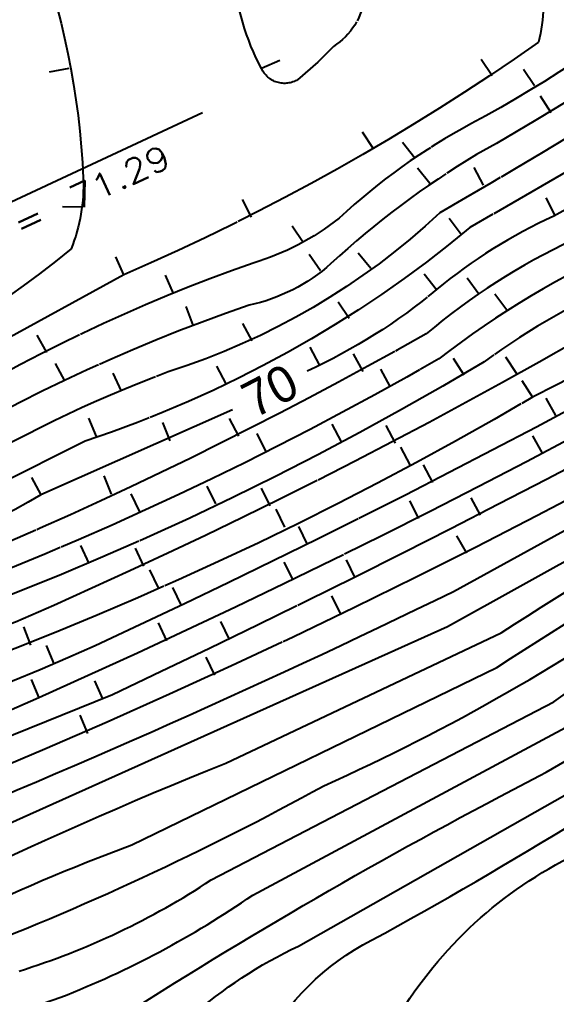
# Model space of a CAD drawing. Header units: feet. Extents: x 1023941 to 1026768, y 90264 to 94497.
# Drawn here: x 1026210.7 to 1026264.4, y 91101.8 to 91199.3 of the extents above; entities that cross this region are included whole.
import ezdxf
from ezdxf.enums import TextEntityAlignment as Align

# ---------------------------------------------------------------- set-up
doc = ezdxf.new("R2010")
doc.units = ezdxf.units.FT
doc.header["$MEASUREMENT"] = 0
doc.linetypes.add('LTP702', pattern=[40, 40, 0])
doc.linetypes.add('LTP706', pattern=[40, 40, 0])
for name, color, linetype in [('ANNOTATE', 10, 'Continuous'), ('CF-DEP_INDX', 11, 'LTP702'), ('CF-DEP_INT', 9, 'LTP706'), ('CF-INDEX', 11, 'Continuous'), ('CF-INTERMED', 9, 'Continuous'), ('E1SIT', 11, 'Continuous'), ('E6SIL', 9, 'Continuous'), ('E6SIT', 9, 'Continuous'), ('E7SIT', 10, 'Continuous')]:
    doc.layers.add(name, color=color, linetype=linetype)
doc.styles.add('60', font='simplex.shx', dxfattribs={"width": 1.15, "height": 2.4})
doc.styles.add('80', font='simplex.shx', dxfattribs={"width": 1.66, "height": 3.08})

# ---------------------------------------------------------------- blocks, each defined once
blk = doc.blocks.new('ERHWIN')
at = {"layer": 'E6SIL'}
for p, q in [((0.1174, 0.117), (0.1174, -0.1036)), ((0.1174, 0), (0, 0)), ((0.1174, 0), (1.2174, 0))]:
    blk.add_line(p, q, dxfattribs=at)
at = {"layer": 'E1SIT', "style": '80', "width": 1.66}
blk.add_attdef('STRUC.', (0.1712, 0.0228), '', height=0.077, dxfattribs=at)
at = {"layer": 'E6SIT', "style": '60', "width": 1.15}
blk.add_text('IN', height=0.06, dxfattribs=at).set_placement((0.399, -0.0892))
at = {"layer": 'E7SIT', "style": '60', "width": 1.15}
for s, p in [('INV.', (0.1712, -0.0892)), ('=', (0.6731, -0.0892))]:
    blk.add_text(s, height=0.06, dxfattribs=at).set_placement(p)
blk.add_attdef('INV.1', (0.8289, -0.0892), '', height=0.06, dxfattribs=at)
blk = doc.blocks.new('DEPRESS2')
blk.add_line((0.005859, -0.996094), (0.001953, -0.001953))
blk = doc.blocks.new('DEPRESS')
blk.add_line((0.005859, -0.996094), (0.001953, -0.001953))

msp = doc.modelspace()

# ---------------------------------------------------------------- linework, layer by layer
at = {"layer": 'CF-DEP_INDX', "flags": 128}
for points, elevation in [([(1026232.02, 91160.25), (1026212.86, 91151.74, -0.07615891), (1026190.98, 91143.07), (1026183.33, 91142.4, 0.05104537), (1026159.35, 91140.46, 0.18835501), (1026154.94, 91135.81, -0.13008894), (1026145.42, 91126.42, -0.24693992), (1026124.48, 91121.39), (1026109.33, 91124.24, -0.17133893), (1026101.48, 91129.86), (1026090.6, 91141.88, -0.03315286), (1026080.85, 91162.56, -0.23628426), (1026086.85, 91178.96, -0.1417862), (1026120.2, 91199.61, -0.09667738), (1026128.19, 91199.91, -0.08132661), (1026136.11, 91194.2), (1026145.32, 91200.25, -0.24585362), (1026150.14, 91210.23, -0.07072687), (1026164.24, 91217.38, -0.08628887), (1026172.54, 91235.55), (1026240.97, 91251.05, -0.08325491), (1026276.05, 91256.53), (1026288.42, 91256.32, -0.23099787), (1026299.08, 91250.34), (1026307.66, 91236.65), (1026310.36, 91230.3, -0.25316431), (1026306.64, 91209.39), (1026301.63, 91201.28, -0.07332691), (1026288.4, 91193.21), (1026264.13, 91179.62, 0.06611567), (1026252.42, 91172.3, -0.06648977), (1026239.48, 91164.13)], 70), ([(1026321.36, 91246.49, -0.29680071), (1026321.76, 91204.76, -0.1242077), (1026299.44, 91182.28, -0.01713775), (1026262, 91161.51, -0.0484709), (1026197.8, 91131.76, -0.06034933), (1026169.47, 91124.99)], 75), ([(1026214.12, 91216.02), (1026221.44, 91217.4), (1026230.19, 91219.39, -0.05865642), (1026244.19, 91222.87), (1026250.5, 91224.23), (1026254.82, 91231.04, -0.31404115), (1026258.12, 91231.05), (1026261.19, 91229.43, -0.22757818), (1026262.39, 91225.19), (1026262.85, 91204.12, -0.10106661), (1026262.62, 91197.02, -0.05087878), (1026221.13, 91173.75), (1026196.59, 91160.3, -0.06281299), (1026187.12, 91156.29, -0.16971774), (1026175.25, 91168.95), (1026163.83, 91188.67, -0.12332329), (1026161.1, 91200.27, -0.11115854), (1026172.69, 91206.48, -0.04748003), (1026205.86, 91214.5)], 65)]:
    msp.add_lwpolyline(points, format="xyb", dxfattribs=dict(at, elevation=elevation))
at = {"layer": 'CF-DEP_INT', "flags": 128}
for points, elevation in [([(1026335.54, 91244.01, -0.08513485), (1026337.15, 91216.2, -0.17704488), (1026326.73, 91193.91, -0.13033732), (1026292.28, 91166.04, -0.0366915), (1026194.37, 91118.49), (1026182.68, 91115.4, -0.05965369), (1026152.52, 91102.4, -0.02417349), (1026123.73, 91091.44, -0.14033846), (1026112.42, 91090.88, -0.14076263), (1026091.53, 91098.13, -0.14904534), (1026063.19, 91126.87), (1026049.67, 91150.49), (1026045.92, 91168.49, 0.19272258), (1026043.64, 91173.12, -0.13976813), (1026035.61, 91190.64), (1026032.18, 91205.04, -0.0645031), (1026069.97, 91222.07), (1026075.04, 91224.09), (1026101.34, 91233.57, 0.05679579), (1026114.63, 91237.86, -0.06985129), (1026143.09, 91244.97, 0.05287044), (1026160.19, 91249.15, -0.01925991), (1026232.01, 91265.18, -0.04219949), (1026292.29, 91275.66), (1026312.38, 91275.12, -0.11017542), (1026320.83, 91267.15), (1026330.95, 91254.91, -0.09656092), (1026335.54, 91244.01)], 79), ([(1026330.36, 91249.54, -0.15193711), (1026334.21, 91214.56, -0.20695229), (1026296.5, 91171.29, -0.01867233), (1026220, 91131.76), (1026193.04, 91120.87), (1026177.41, 91117.18, -0.05995969), (1026157.66, 91108.61, 0.08150049), (1026149.89, 91104.03), (1026125.33, 91094.94, -0.03846527), (1026103.12, 91097.45, -0.13927836), (1026077.07, 91114.19, -0.09099638), (1026059.66, 91141.76, -0.0982828), (1026051.41, 91163.42, -0.06907624), (1026051.6, 91172.49, 0.13395693), (1026049.95, 91181.2), (1026046.54, 91187.81, 0.11076841), (1026041.15, 91207.38, -0.03775692), (1026088.42, 91226.64), (1026102.51, 91232.18, 0.07400811), (1026114.72, 91236.05, -0.06437124), (1026142.09, 91242.99, 0.04558777), (1026159.53, 91247.03, -0.02116114), (1026232.93, 91263.54, -0.04584048), (1026289.14, 91272.96, -0.073978), (1026303.36, 91272.98, -0.25372815), (1026315.03, 91268.51, -0.05271933), (1026330.36, 91249.54)], 78), ([(1026332.39, 91219.32, -0.12515427), (1026327.76, 91204.16, -0.14691916), (1026289.91, 91170.66, -0.02500198), (1026212.64, 91131.45, -0.0615646), (1026175.99, 91120.03, 0.06605631), (1026167.11, 91116.42, 0.11683701), (1026151.33, 91107.78, -0.06891133), (1026125.64, 91099.84, -0.05711016), (1026099.49, 91102.46, -0.13564696), (1026081.45, 91115.31, -0.13041999), (1026061.97, 91146.21, -0.0906852), (1026056.37, 91162.15, -0.10440212), (1026060.46, 91188.11), (1026058.16, 91192.29, 0.04234485), (1026054.38, 91210.92, -0.01565872), (1026098.13, 91228.39), (1026127.71, 91238.37), (1026138.7, 91240.72, 0.02731385), (1026177.01, 91249.93), (1026261.66, 91267.91, -0.02948684), (1026300.37, 91271.09, -0.2612777), (1026313.87, 91265.53), (1026327.33, 91248.65, -0.14301689), (1026332.39, 91219.32)], 77), ([(1026330.05, 91224.97, -0.04676479), (1026328.31, 91210.33, -0.16841322), (1026288.31, 91172.75, -0.0208745), (1026218.29, 91136.66, -0.06167622), (1026172.64, 91122.26, 0.10593126), (1026160.95, 91118.03), (1026153.29, 91112.35, -0.11760866), (1026145.86, 91108.35), (1026132.86, 91103.99, -0.10722188), (1026122.8, 91102.72, -0.0337307), (1026101.88, 91105.68, -0.1689184), (1026086.48, 91115.24, -0.14527414), (1026063.4, 91152.56, -0.14548101), (1026060.92, 91162.58), (1026061.91, 91177.25, -0.2106688), (1026068.62, 91189.44), (1026074.15, 91194.3), (1026069.78, 91195.47, -0.20176044), (1026068.56, 91200.18, -0.07657063), (1026069.06, 91214.86, -0.02387679), (1026128.09, 91236.63), (1026150.49, 91241.12, -0.01649019), (1026238.37, 91260.97), (1026263.37, 91266.78, -0.07882186), (1026277.99, 91267.87, -0.02781683), (1026303.46, 91268.52, -0.27685345), (1026310.89, 91264.21), (1026321.69, 91250.98, -0.19957284), (1026330.05, 91224.97)], 76), ([(1026312.07, 91212.09), (1026309.72, 91208.17, -0.17174779), (1026293.52, 91191.89), (1026266.04, 91177.23, 0.06593239), (1026251.36, 91167.84, -0.02993473), (1026203.61, 91144.46, -0.064272), (1026180.28, 91138.57, 0.26362018), (1026169.75, 91133.4), (1026166.93, 91129.47), (1026165.89, 91126.51, -0.55414097), (1026161.71, 91125.38, 0.10005126), (1026155.26, 91129.87), (1026145.71, 91122.41, -0.17795503), (1026122.08, 91118.81), (1026108.71, 91121.13), (1026104.46, 91122.17, -0.05749237), (1026085.99, 91142.65), (1026076.78, 91163.82, -0.06449021), (1026080.94, 91177.14, -0.12655761), (1026116.3, 91201.31, -0.06110242), (1026127.74, 91203.12), (1026130.81, 91202.28), (1026139.5, 91209.01), (1026143.66, 91220.75), (1026145.77, 91231.47), (1026235.93, 91251.51, -0.04575976), (1026268.67, 91258.51), (1026294.59, 91258.68, -0.11548444), (1026306.61, 91245.43), (1026314, 91234.22, -0.08906593), (1026314.16, 91216.42), (1026312.07, 91212.09)], 71), ([(1026304.87, 91233.48), (1026306.88, 91229.55), (1026308.25, 91220.95), (1026302.38, 91208.56, -0.18900616), (1026291.13, 91198.97), (1026255.73, 91178.48, -0.09387668), (1026217.29, 91157.13), (1026207.45, 91152.19, -0.13815567), (1026185.86, 91145.57), (1026181.43, 91145.97, -0.04897755), (1026171.26, 91153.07, -0.07111442), (1026166.88, 91160.86), (1026164.36, 91165.93, -0.44190415), (1026152.75, 91176.06, 0.24227717), (1026148.94, 91182.93, -0.34931157), (1026151.04, 91188.13), (1026151.48, 91188.77), (1026148.61, 91197.93, -0.26397589), (1026153.39, 91208.15, -0.10177505), (1026165.74, 91215.13), (1026181.78, 91221.1, 0.11374884), (1026186.25, 91225.7, -0.08742102), (1026195.73, 91234.99), (1026199.94, 91239.85), (1026252.79, 91252.37, -0.08226898), (1026274.29, 91254.84), (1026287.91, 91254.26, -0.20092351), (1026293.72, 91250.88, 0.0360994), (1026304.87, 91233.48)], 69), ([(1026292.85, 91204.63, -0.01334263), (1026252.75, 91179.97, -0.11167815), (1026225.59, 91164.05, 0.04547089), (1026203.25, 91153.24, -0.26875465), (1026177.9, 91151.89, -0.15890641), (1026169.34, 91162.23), (1026155.78, 91186.15), (1026152.35, 91196.07, -0.35436995), (1026157.4, 91207.94, -0.05856312), (1026181.59, 91218.15), (1026206.3, 91225.31, 0.23020479), (1026209.14, 91227.83, 0.10837792), (1026214.73, 91241.1, 0.02213299), (1026250.29, 91250.32), (1026270.48, 91253.15), (1026287.66, 91252.16), (1026295.8, 91237.78), (1026301.2, 91230.52, -0.34970688), (1026301.54, 91215.03), (1026299.01, 91209.88, -0.16992351), (1026294.15, 91205.51), (1026292.85, 91204.63)], 68), ([(1026286.96, 91205.7, -0.03166812), (1026256.41, 91185.78, 0.05162793), (1026241.85, 91174.88, -0.13090658), (1026233.68, 91170.72, 0.05619298), (1026197.71, 91153.65, -0.37466657), (1026174.07, 91159.45), (1026158.46, 91187.12), (1026155.33, 91196.27, -0.34038821), (1026158.15, 91205.37, -0.0739551), (1026201.81, 91220.63, 0.06532591), (1026224.1, 91227.47), (1026229.67, 91242.67, -0.02488859), (1026264.36, 91250.37), (1026278.09, 91250.33), (1026284.79, 91249.34), (1026292.71, 91233.27, -0.06478457), (1026298.52, 91220.72, -0.24466509), (1026293.52, 91210.55), (1026286.96, 91205.7)], 67), ([(1026283.33, 91210.38), (1026283.05, 91209.78, -0.15873935), (1026278.34, 91204.03, -0.0502299), (1026255.85, 91188.86, 0.06375397), (1026242.66, 91179.42, -0.09528681), (1026234.08, 91174.93, 0.05477394), (1026200.81, 91159.04), (1026193, 91155.09, -0.32371518), (1026180.12, 91157.57), (1026177.1, 91160.44), (1026161.04, 91188.13), (1026158.25, 91196.93), (1026157.47, 91199.69, -0.24093267), (1026161.87, 91204.53, -0.06877578), (1026207.32, 91218.33, 0.07257883), (1026236.64, 91227.9), (1026246.04, 91244.57, -0.10016516), (1026266.05, 91246.74, 0.06924478), (1026279.25, 91246.03, -0.26255426), (1026281.96, 91242.94, 0.21848891), (1026284.14, 91231.89), (1026289.43, 91222.03), (1026283.33, 91210.38)], 66), ([(1026212.08, 91207.94, -0.07890106), (1026217.09, 91183.44, -0.1049684), (1026215.88, 91176.36, -0.08209355), (1026188.06, 91160.21, -0.2597688), (1026183.49, 91162.34), (1026180.18, 91166.2), (1026165.72, 91190.83, -0.11278528), (1026164.42, 91197.56, -0.18575123), (1026174.16, 91203.89, -0.08050788), (1026191.82, 91208.64), (1026209.66, 91211.3, -0.20182731), (1026212.08, 91207.94)], 64), ([(1026240.53, 91195.04), (1026238.52, 91193.28, -0.45109486), (1026234.92, 91194.38, -0.10366721), (1026232.13, 91203.88), (1026232.62, 91207.83, -0.29641193), (1026238.65, 91208.79, -0.23032234), (1026245.23, 91201.6, -0.22784999), (1026242.1, 91196.61), (1026240.53, 91195.04)], 64)]:
    msp.add_lwpolyline(points, format="xyb", close=True, dxfattribs=dict(at, elevation=elevation))
for points, elevation in [([(1026153.78, 91118.16), (1026152.67, 91116.72, -0.04121926), (1026129.07, 91108.93, -0.03857498), (1026101.11, 91113.11, -0.13035177), (1026094.16, 91117.31), (1026084.68, 91127.3, -0.15837355), (1026067.63, 91165.31, -0.04694987), (1026070.26, 91179.79, -0.07078361), (1026096.09, 91201.02, 0.28173759), (1026094.52, 91203.88, 0.0364043), (1026099.47, 91222.69, -0.06401311), (1026147.32, 91236.99, -0.00856999), (1026239.95, 91257.92), (1026256.87, 91261.89, -0.07659449), (1026284.95, 91264.25), (1026297.92, 91264.58, -0.28032378), (1026305.67, 91261.24), (1026318.19, 91245.52, -0.33908084), (1026317.36, 91203.09, -0.08482902), (1026308.43, 91192.4, -0.06573175), (1026269.92, 91169.16, -0.02885952), (1026210.31, 91139.01), (1026186.48, 91130.37), (1026181.88, 91129.21), (1026173.56, 91128.08), (1026171.27, 91128.81)], 74), ([(1026154.12, 91119.97, -0.07409193), (1026127.8, 91111.88), (1026100.75, 91116.54, -0.11063872), (1026077.79, 91143.7, -0.0463469), (1026071.24, 91160.77, -0.1043068), (1026073.24, 91177.24, -0.04401163), (1026093.04, 91195.6, 0.03960216), (1026108.66, 91204.54, -0.04341787), (1026111.49, 91225.23, -0.06125002), (1026144.88, 91234.74, -0.0075973), (1026236.23, 91255.14, -0.02841438), (1026267.65, 91262.23), (1026299.2, 91262.45, -0.25741474), (1026303.78, 91258.87), (1026317.18, 91241.45, -0.1183387), (1026321.39, 91228.66, -0.05006414), (1026321.14, 91214.76, -0.13246744), (1026303.32, 91192, -0.0656959), (1026272.05, 91173.52, 0.05521075), (1026257.16, 91165.05, -0.05887717), (1026187.82, 91133.94, -0.09349356), (1026173.3, 91128.86)], 73), ([(1026155.65, 91121.23), (1026157.62, 91121.76, 0.39211783), (1026154.81, 91125.67, -0.13884154), (1026143.43, 91118.5, -0.16575646), (1026114.48, 91117.13), (1026105.39, 91118.91, -0.19902061), (1026096.41, 91125.05, -0.12828437), (1026076.43, 91155.61, -0.32105513), (1026079.65, 91179.77), (1026089.87, 91189.63, -0.08325599), (1026120.65, 91205.77, 0.17346121), (1026123.23, 91214.66), (1026123.65, 91227.85, -0.02546104), (1026160.32, 91236.38, -0.01200389), (1026234.33, 91252.86, -0.02889167), (1026265.45, 91260.06, -0.02578692), (1026297.01, 91260.28, -0.19246199), (1026301.79, 91256.64, -0.03073411), (1026315.03, 91238.78, -0.19349931), (1026317.03, 91213.85), (1026307.68, 91198.37, -0.06340411), (1026271.81, 91176.77, 0.06181286), (1026252.64, 91165.35, -0.04180446), (1026199.59, 91140.43, -0.04520588), (1026183.18, 91136.06, 0.16803982), (1026172.04, 91129.59)], 72)]:
    msp.add_lwpolyline(points, format="xyb", dxfattribs=dict(at, elevation=elevation))
at = {"layer": 'CF-INDEX', "flags": 128}
for points, elevation in [([(1026331.24, 91019.46, -0.03393437), (1026319.54, 91041.71, 0.2919952), (1026296.31998, 91057.18983, 0.03025952), (1026272.65964, 91058.70656), (1026269.18, 91059.26), (1026253.63908, 91089.33459), (1026248.77945, 91096.6711, -0.52156542), (1026249.32, 91100.75, -0.14563129), (1026267.75, 91116.44), (1026291.92421, 91131.48524, 0.06416108), (1026340.54972, 91161.23028, 0.05447942), (1026361.00373, 91190.85425, 0.06480508), (1026364.36084, 91224.68987, 0.02231815), (1026362.78, 91258.03, -0.29829816), (1026367.12, 91266.2, 0.07505268), (1026373.68, 91272.82, -0.10114275), (1026379.80232, 91309.69934), (1026382.69, 91321.32, 0.15612877), (1026368.9, 91319.94, -0.04091343), (1026338.57, 91313.01), (1026337.37, 91313.2, -0.21126933), (1026341.49, 91316.89, -0.05008726), (1026360.3, 91324.72)], 90), ([(1026210.68, 91104.11, 0.06949691), (1026229.88449, 91113.22534), (1026264.14114, 91131.02915, -0.05813258), (1026304.04, 91154.18, 0.07792277), (1026331.22, 91173.59), (1026347.41, 91194.66, 0.16345261), (1026351.3, 91206.49, 0.07381778), (1026352.21, 91232.26, 0.07819852), (1026345.39, 91269.21), (1026329.78, 91290.55, 0.29184177), (1026315.0938, 91291.56511, -0.07873703), (1026301.87, 91290.49, 0.05446777), (1026274.34, 91287.68, -0.08980257), (1026255.27, 91283.09, 0.06574883), (1026228.5, 91275.82, 0.02988307), (1026187.53, 91266.63, 0.03273497), (1026156.24254, 91259.58635), (1026129.57, 91253.73, 0.05628817), (1026107.85, 91246.16, 0.07056469), (1026088.54778, 91240.58731, 0.05294692), (1026066.71366, 91234.36156), (1026055.97, 91231.92, -0.59018254)], 85), ([(1026299.46, 91166.99), (1026254.10121, 91142.05752, -0.01896189), (1026193.12, 91115.08, 0.07027479), (1026171.87, 91105.13, -0.02623047), (1026117.40277, 91086.65338, -0.17172977), (1026106.36897, 91086.83096, -0.07480778), (1026072.46108, 91099.18798), (1026068.95, 91102.11, 0.27981018), (1026043.35, 91110.49)], 80)]:
    msp.add_lwpolyline(points, format="xyb", dxfattribs=dict(at, elevation=elevation))
at = {"layer": 'CF-INTERMED', "flags": 128}
for points, elevation in [([(1026249.86, 91051.53), (1026237.54, 91068.27, 0.06305175), (1026234.00142, 91090.67266, -0.24795185), (1026234.98933, 91096.34771, -0.15486947), (1026245.91, 91107.2, 0.02752574), (1026286.7, 91132.41, 0.01836567), (1026317.98832, 91148.72954), (1026336.61, 91161.7, 0.02165955), (1026357.76, 91190.39, 0.08621664), (1026361.99027, 91224.39, 0.05661909), (1026357.1, 91273.23), (1026356.78, 91275.38), (1026365.96, 91284.25, -0.02853425), (1026376.64145, 91311.30506), (1026377.16, 91315.04, 0.04361485), (1026350.26, 91309.72, -0.01806556), (1026317.19831, 91305.94003, 0.19124115), (1026301.47, 91304.72, -0.25319116), (1026295.37, 91307.16, -0.20129565), (1026300.69, 91310.09), (1026335.16, 91319.78, -0.04115814), (1026378.43, 91333.34, 0.11598915)], 89), ([(1026040.89, 91051.57, -0.12338396), (1026063, 91069.9), (1026074.79163, 91075.45645, -0.23000565), (1026092.07348, 91071.97389, 0.262621), (1026097.08, 91071.45), (1026104.28, 91072.07, 0.27713902), (1026116.54, 91079.15, -0.17166278), (1026121.56, 91083.07), (1026150.93649, 91092.35461), (1026173.69, 91101.38, -0.04853509), (1026198.2, 91113.73), (1026253.52, 91138.57), (1026306.17142, 91167.82262, 0.0935767)], 81), ([(1026092.42, 91043.05, -0.15513683), (1026109.3, 91055.09), (1026123.17, 91061.7, 0.19019584), (1026126.06, 91065.53), (1026120.65, 91069.07, -0.33531348), (1026133.25316, 91082.16541), (1026147.92873, 91086.37272), (1026174.93, 91097.45, -0.03620474), (1026231.33779, 91124.91405), (1026258.88, 91137.94, -0.03026316), (1026302.87751, 91162.8859)], 82), ([(1026131.6, 91045.84, -0.04720159), (1026139.25, 91059.71), (1026141.89988, 91061.60686), (1026142.97, 91062.89), (1026136.95, 91066.67, -0.40414476), (1026133.95, 91072.78, -0.41451583), (1026138.13847, 91079.10709, 0.08853392), (1026165.02017, 91088.81793, 0.05842818), (1026187.17, 91100.02, -0.04592903), (1026221.93, 91116.74), (1026258.44979, 91134.48505, -0.02924066), (1026303.32076, 91160.09855, 0.0317597)], 83), ([(1026143.59, 91039.2, -0.23993524), (1026152.16, 91056), (1026159.62, 91063.28, 0.92985068), (1026158.23, 91064.9), (1026152.01, 91067.87, -0.21111551), (1026153.06, 91077.1, -0.06040116), (1026173.73, 91087.55, -0.01854379), (1026204.28, 91105.56, 0.03427599), (1026241.12711, 91122.64116, 0.04858642), (1026276.88321, 91143.09313)], 84), ([(1026203.81, 91048.45, -0.18954934), (1026202.79546, 91061.89042), (1026206.74, 91075.44, -0.233153), (1026204.59, 91090.64, -0.11062633), (1026221.17, 91099.73, -0.02284817), (1026262.74, 91123.66, 0.04303959), (1026282.05, 91136.74, -0.07204607)], 87), ([(1026188.83, 91045.86, -0.07806379), (1026191.87, 91067.32), (1026192.77, 91071.7, 0.10165076), (1026186.4, 91075.69, -0.13003846), (1026189.62, 91087.34, -0.09924203), (1026214.83477, 91101.4956, 0.05754268), (1026234.04, 91111.71), (1026266.25, 91128.97, -0.06556726)], 86), ([(1026249.39, 91036.79, -0.22270126), (1026220.44, 91061.86, -0.11298326), (1026220.6602, 91073.28186, 0.22311328), (1026218.97761, 91084.50817, -0.3900162), (1026219.39284, 91089.68838, -0.14136905), (1026238.6227, 91106.61903), (1026267.48361, 91122.96357)], 88)]:
    msp.add_lwpolyline(points, format="xyb", dxfattribs=dict(at, elevation=elevation))

# ---------------------------------------------------------------- block references
at = {"layer": 'CF-DEP_INDX', "yscale": 2, "zscale": 2}
for p, xscale, rotation in [((1026257.99, 91193.69, 65), 1.999999999968566, 213.424717000732), ((1026246.07, 91186.38, 65), 2.000000000031604, 212.5489619993009), ((1026233.88, 91179.51, 65), 2.000000000002613, 206.4872299997947), ((1026264.26, 91179.69, 70), 2.000000000004481, 207.1589730000341), ((1026221.13, 91173.75, 65), 2.00000000002446, 204.1040849998057), ((1026252.42, 91172.3, 70), 1.999999999997988, 218.2699000002862), ((1026240.68, 91164.75, 70), 1.999999999999468, 207.4998559999505), ((1026262, 91161.51, 75), 1.999999999988275, 211.6638310003199), ((1026225.75, 91157.15, 70), 2.000000000024015, 201.6287279995556), ((1026249.75, 91154.75, 75), 2.000000000006548, 207.8240950001324), ((1026212.86, 91151.74, 70), 1.999999999971517, 207.6912800005725), ((1026237.21, 91148.52, 75), 1.999999999971318, 205.6010390005949), ((1026224.59, 91142.45, 75), 2.000000000019058, 205.4709949997163), ((1026211.83, 91136.7, 75), 2.00000000000022, 200.596143000063)]:
    msp.add_blockref('DEPRESS', p, dxfattribs=dict(at, xscale=xscale, rotation=rotation))
at = {"layer": 'CF-DEP_INT', "yscale": 2, "zscale": 2}
for p, xscale, rotation in [((1026234.92, 91194.38, 64), 1.999999999993846, 113.9261759997562), ((1026215.68, 91194.45, 64), 1.999999999997802, 280.6788239992997), ((1026262.2, 91192.68, 66), 1.999999999996895, 213.0641270000561), ((1026263.83, 91189.99, 67), 1.999999999952374, 212.200000000752), ((1026250.23, 91185.47, 66), 2.000000000003776, 217.9256789997627), ((1026251.76, 91182.91, 67), 2.000000000005103, 218.1206379999989), ((1026257.07, 91182.74, 68), 1.999999999947545, 207.2744400005634), ((1026217.01, 91180.55, 64), 1.99999999999894, 268.4413289995124), ((1026254.87, 91177.84, 69), 2.000000000032076, 216.5713059992975), ((1026239.08, 91177.02, 66), 1.999999999982591, 213.877680000278), ((1026240.82, 91174.18, 67), 1.999999999967231, 214.5146020005439), ((1026245.84, 91174.43, 68), 1.99999999996915, 219.0633950006401), ((1026226.08, 91171.89, 66), 1.999999999976585, 203.6367360002897), ((1026256.65, 91171.86, 71), 2.000000000041644, 216.452942999058), ((1026259.43, 91170.25, 72), 1.999999999953551, 216.0366590009322), ((1026228.04, 91168.72, 67), 2.000000000045548, 199.9219379994382), ((1026243.69, 91169.42, 69), 1.999999999992987, 213.6947370000545), ((1026233.94, 91167.14, 68), 1.999999999954059, 207.4605620007917), ((1026213.4, 91165.98, 66), 1.999999999980494, 207.9604560001737), ((1026245.03, 91164.09, 71), 2.000000000013292, 207.919149999745), ((1026260.4, 91163.89, 74), 1.999999999999381, 213.5433560000072), ((1026215.22, 91163.14, 67), 2.000000000011152, 207.8451700000122), ((1026231.34, 91162.86, 69), 1.999999999991882, 207.2390880001997), ((1026255.15, 91163.75, 73), 1.999999999981377, 212.8952460004998), ((1026220.88, 91162.13, 68), 1.999999999959925, 204.8270910007073), ((1026247.75, 91162.57, 72), 1.999999999965335, 207.8384740006808), ((1026264.32, 91159.68, 76), 2.000000000049787, 209.3453789991673), ((1026218.38, 91157.58, 69), 1.999999999958496, 202.3666560004758), ((1026232.61, 91157.63, 71), 2.000000000029837, 207.2447789994624), ((1026242.87, 91157.05, 73), 2.000000000024962, 207.4783659994247), ((1026235.33, 91156.11, 72), 1.999999999961359, 206.3033300004829), ((1026248.27, 91156.93, 74), 1.999999999985593, 207.6933380004305), ((1026262.99, 91155.92, 77), 1.999999999986254, 208.8811310002819), ((1026252.02, 91152.99, 76), 1.999999999995403, 207.8701260000233), ((1026219.89, 91151.8, 71), 2.000000000006754, 201.5405459998033), ((1026230.32, 91150.84, 73), 1.999999999971514, 205.7750120005223), ((1026235.76, 91150.64, 74), 1.999999999967836, 205.6735370006665), ((1026222.7, 91150.06, 72), 1.999999999985887, 204.7979740000935), ((1026250.62, 91149.37, 77), 1.999999999986643, 206.5318360000809), ((1026256.78, 91149.7, 78), 2.000000000001578, 207.5391330001631), ((1026239.48, 91146.79, 76), 1.999999999965541, 205.7226020002744), ((1026255.42, 91145.92, 79), 2.000000000020551, 210.3317859997976), ((1026217.65, 91144.89, 73), 2.000000000044221, 204.6924199994088), ((1026223.13, 91144.61, 74), 2.000000000019099, 205.2929319996376), ((1026244.25, 91143.45, 78), 2.00000000002794, 205.9190369997252), ((1026238.04, 91143.24, 77), 2.000000000019886, 206.2754769995371), ((1026226.87, 91140.69, 76), 1.999999999988228, 205.647026000163), ((1026242.79, 91139.88, 79), 1.999999999948954, 206.3992060006844), ((1026225.43, 91137.15, 77), 1.999999999994067, 205.4824410001835), ((1026231.68, 91137.29, 78), 1.999999999961912, 205.9842810003643), ((1026214.15, 91134.85, 76), 2.000000000045488, 202.0599209996893), ((1026230.22, 91133.71, 79), 1.99999999995899, 205.8772730005911), ((1026212.64, 91131.45, 77), 2.000000000028604, 202.5079059998118), ((1026219.01, 91131.33, 78), 1.9999999999855, 203.404234000073), ((1026217.51, 91127.86, 79), 1.999999999988404, 202.5670560001283)]:
    msp.add_blockref('DEPRESS2', p, dxfattribs=dict(at, xscale=xscale, rotation=rotation))
at = {"layer": 'E6SIL', "xscale": 40.00000000004214, "yscale": 40, "zscale": 40, "rotation": 24.99999999997301}
msp.add_blockref('ERHWIN', (1026184.86475, 91169.40204), dxfattribs=at).add_auto_attribs({'STRUC.': 'HW', 'INV.1': '71.29'})

# ---------------------------------------------------------------- texts
at = {"layer": 'ANNOTATE'}
msp.add_text('70', height=3.6, rotation=27.452508, dxfattribs=at).set_placement((1026235.75, 91162.19), align=Align.MIDDLE_CENTER)

doc.saveas('drawing.dxf')
